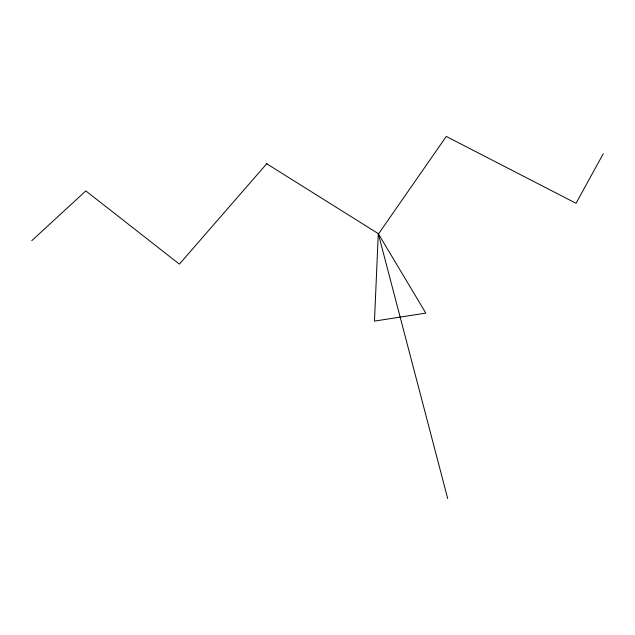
<?xml version="1.0" encoding="UTF-8"?>
<svg xmlns="http://www.w3.org/2000/svg" width="635" height="635" viewBox="0 0 635 635"><rect width="100%" height="100%" fill="white"/><g stroke="black" fill="none" stroke-linecap="round" stroke-linejoin="round"><path stroke-width="0.95" d="M603.25 153.741L576.056 203.303L446.278 136.446L378.746 233.561M266.89 163.544L179.387 264.128L85.812 190.905L31.75 240.697M266.47 163.608L378.285 233.632L425.823 313.111L374.467 321.104L378.285 233.632L447.707 498.554"/></g></svg>
